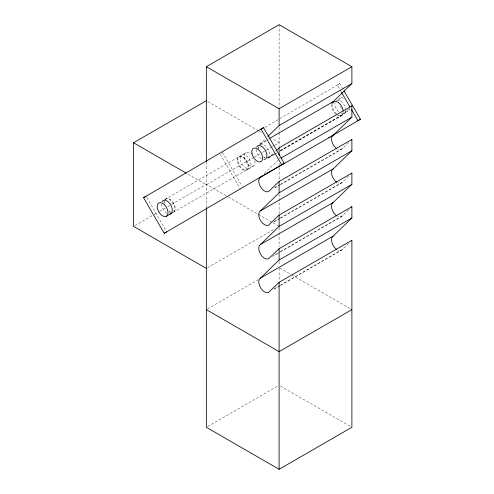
<?xml version="1.0" encoding="UTF-8"?>
<svg xmlns="http://www.w3.org/2000/svg" width="494" height="494" viewBox="0 0 494 494"><rect width="100%" height="100%" fill="white"/><g stroke="black" fill="none" stroke-linecap="round" stroke-linejoin="round"><path stroke-width="0.37" stroke-dasharray="2.47 1.85" d="M259.529 144.52A8.194 4.73 60 0 1 260.462 143.655L265.124 139.129M264.346 173.493L277.949 160.291M267.482 158.216A8.194 4.73 60 0 0 269.625 156.919L273.182 153.523M275.553 151.257L276.146 150.689M280.308 150.756L342.404 114.904L348.925 108.674M280.308 184.367L342.404 148.521L348.925 142.284M280.308 217.984L342.404 182.132L348.925 175.901M280.308 251.594L342.404 215.748L348.332 210.08M348.925 209.518L349.517 208.95M280.308 285.211L342.404 249.359L349.517 242.56M264.815 127.403L339.798 83.628L342.855 88.901M339.798 83.628L337.303 85.067L341.508 92.322M260.462 143.655L268.47 139.03M164.829 199.49L245.864 152.708M260.103 144.483L266.748 140.648M340.471 98.084L336.488 100.387A7.657 4.421 60 0 1 345.497 108.291M134.893 225.616L153.591 214.822M154.258 214.433L158.932 211.735M159.599 211.352L166.941 207.109M167.608 206.727L170.949 204.8M171.616 204.411L206.338 184.367L227.703 196.705M253.743 157.401L206.338 184.768L186.973 173.592M254.41 157.018L259.751 153.93M262.419 152.387L271.768 146.996M272.435 146.607L274.442 145.452M275.109 145.063L279.11 142.754L271.768 138.511M172.993 212.457L253.36 166.058M267.6 157.833L275.572 153.233M280.222 150.547L347.967 111.434M269.625 156.919L275.64 153.455M268.489 157.938L276.504 153.313M280.512 150.997L341.268 115.923M274.967 187.454L279.641 184.756M274.497 188.084L279.839 184.997M280.512 184.614L341.268 149.534M274.3 221.454L279.641 218.367M273.83 222.084L279.839 218.614M280.512 218.231L341.268 183.151M207.671 267.631L275.109 228.697M274.967 254.682L279.641 251.983M272.497 256.466L279.839 252.23M280.512 251.841L341.268 216.767M207.671 308.861L258.418 279.567M274.3 288.681L279.641 285.594M273.83 289.311L279.839 285.841M280.512 285.458L341.268 250.378M207.671 426.513L278.443 385.653M207.671 101.505L258.418 130.805M259.084 131.188L262.419 133.114M228.37 197.087L272.435 222.528M273.102 222.918L279.11 226.388M279.783 268.001L291.133 274.553M291.8 274.942L350.555 308.861M280.45 386.036L350.555 426.513M222.349 152.201L242.227 186.504M220.231 154.301L240.492 189.264M146.835 197.557L165.947 230.537M279.11 24.7L279.11 107.217M279.11 127.267L279.11 131.892M279.11 132.664L279.11 146.588M279.11 157.333L279.11 158.883M279.11 163.471L279.11 179.705M279.11 194.161L279.11 213.636M279.11 227.518L279.11 232.143M279.11 232.915L279.11 246.796M279.11 261.443L279.11 265.303M279.11 268.384L279.11 280.654M206.338 162.118L206.338 207.838M349.635 108.013A7.657 4.421 60 0 1 344.497 111.162M341.527 108.631A7.657 4.421 60 0 1 339.415 104.87M338.828 101.072A7.657 4.421 60 0 1 343.948 98.355M343.169 112.379A7.657 4.421 60 0 1 338.205 114.935M336.562 113.842A7.657 4.421 60 0 1 332.431 104.555M345.707 110.323A7.657 4.421 60 0 1 340.699 113.49M338.551 111.934A7.657 4.421 60 0 1 335.025 102.554M254.836 160.76A7.657 4.421 60 0 1 250.143 165.91A7.657 4.421 60 0 1 244.209 155.838A7.657 4.421 60 0 1 250.872 154.029M260.208 144.421A7.657 4.421 60 0 1 268.044 149.207A7.657 4.421 60 0 1 267.445 157.882M264.975 157.771A7.657 4.421 60 0 1 263.864 157.228M258.615 148.416A7.657 4.421 60 0 1 258.646 147.156M261.369 158.667A7.657 4.421 60 0 1 256.108 149.207M165.008 199.502A7.657 4.421 60 0 1 173.135 203.306A7.657 4.421 60 0 1 172.789 212.525M170.405 212.408A7.657 4.421 60 0 1 169.294 211.877M164.014 203.09A7.657 4.421 60 0 1 164.132 201.237M166.799 213.315A7.657 4.421 60 0 1 161.495 203.88M165.268 199.533A7.657 4.421 60 0 1 173.672 202.985A7.657 4.421 60 0 1 172.925 212.315M170.949 212.099A7.657 4.421 60 0 1 168.732 210.765M164.626 203.46A7.657 4.421 60 0 1 164.576 201.503M264.858 157.611A8.194 4.73 60 0 1 263.611 156.808M258.912 149.003A8.194 4.73 60 0 1 258.819 146.496M342.404 114.904A8.194 4.73 60 0 1 337.328 115.423M335.778 114.281A8.194 4.73 60 0 1 331.598 104.481M342.404 148.521A8.194 4.73 60 0 1 337.637 149.207M342.404 249.359A8.194 4.73 60 0 1 337.637 250.05M342.404 215.748A8.194 4.73 60 0 1 337.637 216.434M342.404 182.132A8.194 4.73 60 0 1 337.637 182.823M237.935 161.55A7.657 4.421 60 0 0 246.938 169.763A7.657 4.421 60 0 0 244.697 157.957A7.657 4.421 60 0 0 237.935 161.55M240.43 160.105A7.657 4.421 60 0 0 249.439 168.324A7.657 4.421 60 0 0 247.198 156.518A7.657 4.421 60 0 0 240.43 160.105M237.466 161.816A7.657 4.421 60 0 0 246.475 170.035A7.657 4.421 60 0 0 244.234 158.228A7.657 4.421 60 0 0 237.466 161.816"/><path stroke-width="0.74" d="M267.841 136.486L279.11 125.544L351.889 83.523L351.889 66.715L279.11 24.7L206.338 66.715L206.338 161.569M331.801 103.542A8.194 4.73 60 0 1 333.234 101.634L351.889 83.523M206.338 207.838L206.338 427.285L279.11 469.3L351.889 427.285L351.889 240.294L279.11 282.315L269.625 291.38A8.194 4.73 60 0 1 261.073 288.539A8.194 4.73 60 0 1 260.462 278.11L333.234 236.095L351.889 217.984L351.889 206.683L279.11 248.698L269.625 257.763A8.194 4.73 60 0 1 261.073 254.929A8.194 4.73 60 0 1 260.462 244.499L333.234 202.478L351.889 184.367L351.889 173.067L279.11 215.088L269.625 224.153A8.194 4.73 60 0 1 261.073 221.312A8.194 4.73 60 0 1 260.462 210.882L333.234 168.868L351.889 150.75L351.889 139.456L279.11 181.471L269.625 190.536A8.194 4.73 60 0 1 261.073 187.701A8.194 4.73 60 0 1 260.462 177.266L261.622 176.136M260.462 177.266L333.234 135.251L351.889 117.14L351.889 105.84L279.11 147.854L276.739 150.12M260.462 210.882L279.11 192.771L351.889 150.75M260.462 244.499L279.11 226.382L351.889 184.367M260.462 278.11L279.11 259.998L351.889 217.984M351.296 106.408L351.889 105.84M351.296 140.018L351.889 139.456M351.296 173.635L351.889 173.067M351.296 207.252L351.889 206.683M351.296 240.862L351.889 240.294M143.575 197.68L263.518 127.668L284.161 163.286L164.212 233.304L143.575 197.68L146.07 196.242M328.745 137.733L330.072 136.962M331.4 136.183L360.441 119.245L344.003 90.884M206.338 268.403L133.559 226.388L133.559 142.754L206.338 100.733M206.338 66.715L279.11 108.736L351.889 66.715M263.518 127.668L261.023 129.107L281.666 164.73L284.161 163.286M269.804 138.258L333.234 101.634M166.348 216.292A7.657 4.421 60 0 0 164.113 204.485A7.657 4.421 60 0 0 157.345 208.079A7.657 4.421 60 0 0 166.348 216.292L172.332 212.84M281.117 158L351.889 117.14M360.441 119.245L357.946 120.69L351.444 109.477M164.212 233.304L166.713 231.859M351.889 309.633L279.11 351.648L206.338 309.633M133.559 142.754L186.306 173.203M341.508 92.322L349.919 106.834M279.11 108.736L279.11 125.544M279.11 147.854L279.11 155.388M279.11 181.471L279.11 192.771M279.11 215.088L279.11 226.382M279.11 248.698L279.11 259.998M279.11 282.315L279.11 469.3M332.863 103.042A7.657 4.421 60 0 1 338.742 102.851A7.657 4.421 60 0 1 343.2 111.119M256.584 147.082A7.657 4.421 60 0 1 265.229 150.09A7.657 4.421 60 0 1 264.049 159.494M161.989 201.688A7.657 4.421 60 0 1 170.436 204.417A7.657 4.421 60 0 1 169.887 214.069M336.704 148.638A8.194 4.73 60 0 1 331.869 141.414A8.194 4.73 60 0 1 333.234 135.251M336.704 249.482A8.194 4.73 60 0 1 331.869 242.258A8.194 4.73 60 0 1 333.234 236.095M336.704 215.866A8.194 4.73 60 0 1 331.869 208.641A8.194 4.73 60 0 1 333.234 202.478M336.704 182.249A8.194 4.73 60 0 1 331.869 175.024A8.194 4.73 60 0 1 333.234 168.868M251.952 153.455A7.657 4.421 60 0 0 260.962 161.668A7.657 4.421 60 0 0 258.72 149.861A7.657 4.421 60 0 0 251.952 153.455"/></g></svg>
